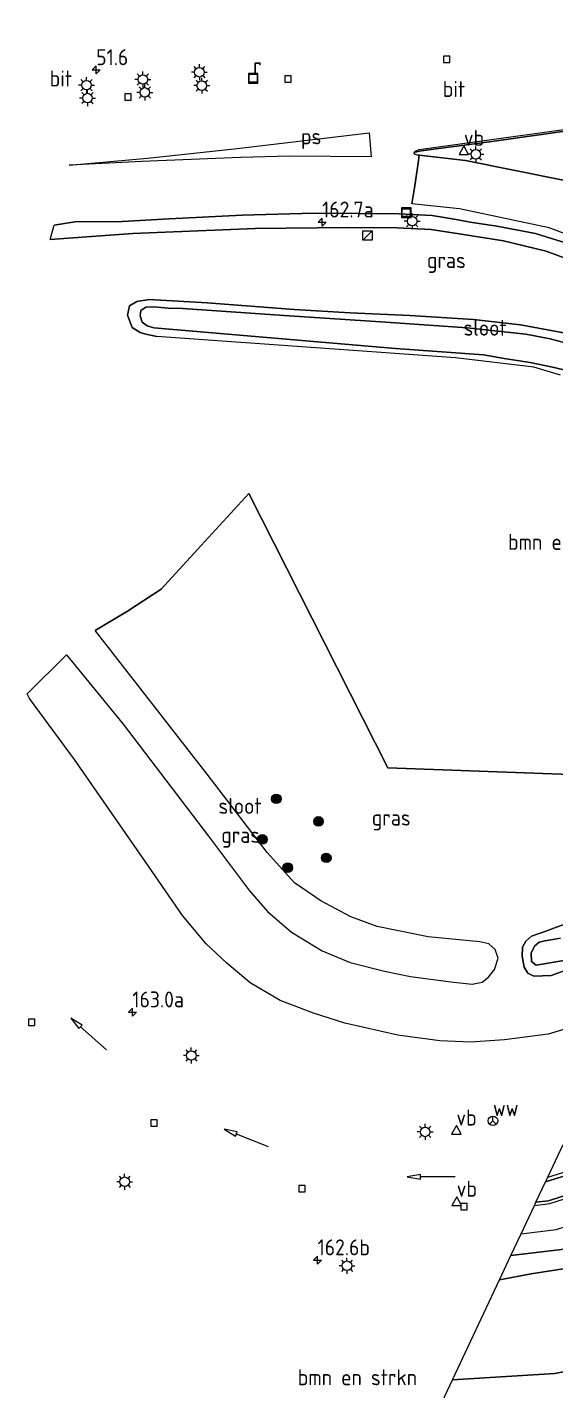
# Model space of a CAD drawing. Extents: x 253736 to 255979, y 477184 to 479215.
# Drawn here: x 253736 to 253819.1, y 477296.5 to 477511 of the extents above; entities that cross this region are included whole.
import ezdxf
from ezdxf.enums import TextEntityAlignment as Align

# ---------------------------------------------------------------- set-up
doc = ezdxf.new("R2010")
doc.units = 0
for name, color, linetype, lineweight in [('as-b1-kilometr', 8, 'Continuous', 18), ('as-bs-kilometr', 8, 'Continuous', 18), ('bp-b5-bomenstruiken', 8, 'Continuous', 18), ('bp-b5-grasland', 8, 'Continuous', 18), ('bp-bs-boom', 8, 'Continuous', 18), ('bw-bs-rona', 8, 'Continuous', 18), ('gw-bs-insteekwatergang', 8, 'Continuous', 18), ('gw-bs-kruinlijn', 8, 'Continuous', 18), ('gw-bs-teenlijn', 8, 'Continuous', 18), ('mk-b5-vlakmark', 8, 'Continuous', 18), ('mk-bs-pijlrd750', 8, 'Continuous', 18), ('mk-bs-streep 0.15', 8, 'Continuous', 18), ('og-b5-water', 8, 'Continuous', 18), ('og-bs-hulpgeometrie', 8, 'Continuous', 18), ('og-bs-inrichtingselement', 8, 'Continuous', 18), ('og-bs-terreinafscheiding', 8, 'Continuous', 18), ('vh-b5-verh_soort', 8, 'Continuous', 18), ('vh-b6-verh_soort', 8, 'Continuous', 18), ('wh-bs-kolk', 8, 'Continuous', 18), ('wh-bs-put', 8, 'Continuous', 18), ('wh-bs-waterlijn', 8, 'Continuous', 18), ('wm-bs-lichtmast', 8, 'Continuous', 18), ('wm-bs-verkeersbord', 8, 'Continuous', 18)]:
    doc.layers.add(name, color=color, linetype=linetype, lineweight=lineweight)
doc.styles.add('rtw_iso', font='isocp.shx')

# ---------------------------------------------------------------- blocks, each defined once
blk = doc.blocks.new('wegwijzer')
for q in [(-0.53, -0.53), (0, 0.75), (0.53, -0.53)]:
    blk.add_line((0, 0), q)
blk.add_circle((0, 0), 0.75)
blk = doc.blocks.new('dtbattr')
at = {"style": 'rtw_iso'}
blk.add_attdef('TAG', (0.59, 0.87), '', height=2.5, dxfattribs=at)
blk = doc.blocks.new('kolk')
blk.add_lwpolyline([(-0.5, -0.5), (0.5, -0.5), (0.5, 0.5), (-0.5, 0.5)], close=True)
blk = doc.blocks.new('put')
for p, q in [((0.75, 0.75), (-0.75, 0.75)), ((-0.75, 0.75), (-0.75, -0.75)), ((0.75, -0.75), (0.75, 0.75)), ((-0.75, -0.75), (0.75, -0.75))]:
    blk.add_line(p, q)
blk.add_lwpolyline([(-0.625, 0.625), (0.625, 0.625), (0.625, -0.625), (-0.625, -0.625)], close=True)
blk = doc.blocks.new('verkeersbord')
for p, q in [((0, 0.75), (-0.75, -0.625)), ((0.75, -0.625), (0, 0.75)), ((-0.75, -0.625), (0.75, -0.625))]:
    blk.add_line(p, q)
blk = doc.blocks.new('dtbattr-r')
at = {"style": 'rtw_iso'}
blk.add_attdef('TAG', text='', height=2.5, dxfattribs=at).set_placement((0, 0), align=Align.MIDDLE_CENTER)
blk = doc.blocks.new('pijl')
for p, q in [((0, 0, 0.1), (5.45, 0, 0.1)), ((7.5, 0, 0.1), (5.45, 0.375, 0.1)), ((5.45, 0.375, 0.1), (5.45, -0.375, 0.1)), ((5.45, -0.375, 0.1), (7.5, 0, 0.1))]:
    blk.add_line(p, q)
blk = doc.blocks.new('boom')
blk.add_hatch(color=256).paths.add_polyline_path([(-0.75, 0, 1), (0.75, 0, 1)])
blk.add_circle((0, 0), 0.75)
blk = doc.blocks.new('kast')
blk.add_line((-0.75, -0.75), (0.75, 0.75))
blk.add_lwpolyline([(-0.75, 0.75), (0.75, 0.75), (0.75, -0.75), (-0.75, -0.75)], close=True)
blk = doc.blocks.new('lantaarnpaal')
for p, q in [((-0.75, 0), (-1.25, 0)), ((-0.88, 0.88), (-0.53, 0.53)), ((0, 0.75), (0, 1.25)), ((0.53, 0.53), (0.88, 0.88)), ((0.75, 0), (1.25, 0)), ((-0.53, -0.53), (-0.88, -0.88)), ((0, -0.75), (0, -1.25)), ((0.53, -0.53), (0.88, -0.88))]:
    blk.add_line(p, q)
blk.add_circle((0, 0), 0.75)
blk = doc.blocks.new('hecto')
for p, q in [((0, 0.625), (-0.625, 0)), ((0, -0.625), (0, 0.625)), ((-0.625, 0), (0.625, 0)), ((0.625, 0), (0, -0.625))]:
    blk.add_line(p, q)

msp = doc.modelspace()

# ---------------------------------------------------------------- linework, layer by layer
at = {"layer": 'bp-b5-bomenstruiken'}
for points in [[(253826.386, 477300.75, 22.762), (253818.917, 477299.238, 22.555), (253802.824, 477298.241, 22.576), (253810.21, 477313.976, 27.907), (253815.215, 477314.915, 27.808), (253820.907, 477315.815, 27.754)], [(253792.197, 477275.601, 22.402), (253802.824, 477298.241, 22.576), (253818.917, 477299.238, 22.555), (253826.386, 477300.75, 22.762)]]:
    msp.add_polyline3d(points, dxfattribs=at)
at = {"layer": 'bp-b5-grasland'}
for points in [[(253820.229, 477486.902, 23.146), (253804.902, 477489.987, 23.039), (253797.607, 477490.842, 23.003), (253797.296, 477490.855, 23.016), (253796.982, 477490.977, 23.014), (253796.772, 477491.252, 23.016), (253797.91, 477491.542, 22.976), (253809.003, 477493.004, 22.956), (253826.443, 477495.466, 23.002)], [(253823.307, 477473.592, 22.423), (253817.565, 477475.732, 22.402), (253810.833, 477477.36, 22.381), (253803.873, 477478.469, 22.375), (253799.459, 477479.144, 22.372), (253794.125, 477479.399, 22.384), (253786.485, 477479.464, 22.378), (253771.836, 477479.31, 22.408), (253752.589, 477478.543, 22.489), (253739.603, 477477.592, 22.598), (253740.24, 477479.819, 22.634), (253743.452, 477480.349, 22.897), (253750.936, 477480.434, 22.861), (253758.309, 477480.812, 22.9), (253769.778, 477481.397, 22.942), (253781.039, 477481.729, 22.981), (253788.273, 477481.663, 22.963), (253794.468, 477481.606, 22.945), (253799.651, 477481.35, 22.936), (253803.717, 477480.663, 22.903), (253805.626, 477480.32, 22.927), (253809.809, 477479.681, 22.936), (253815.869, 477478.519, 22.912), (253820.736, 477477.013, 22.924)], [(253819.815, 477456.253, 22.339), (253815.614, 477457.499, 22.339), (253803.309, 477458.971, 22.345), (253782.103, 477460.507, 22.351), (253756.372, 477462.358, 22.285), (253754.654, 477462.702, 22.282), (253753.765, 477462.949, 22.321), (253752.507, 477463.772, 22.39), (253751.774, 477465.682, 22.387), (253752.072, 477467.171, 22.366), (253753.209, 477467.832, 22.267), (253755.133, 477468.129, 22.186), (253764.283, 477467.631, 22.174), (253777.954, 477466.587, 22.171), (253786.761, 477466.051, 22.204), (253796.107, 477465.658, 22.168), (253806.162, 477465.026, 22.267), (253813.522, 477464.183, 22.348), (253820.578, 477462.857, 22.375)], [(253821.678, 477461.018, 21.469), (253818.2, 477461.97, 21.469), (253814.387, 477462.698, 21.469), (253805.122, 477463.685, 21.469), (253792.335, 477464.566, 21.469), (253777.186, 477465.561, 21.469), (253759.641, 477466.779, 21.469), (253758.668, 477466.726, 21.496), (253755.936, 477466.984, 21.469), (253754.652, 477466.926, 21.469), (253753.838, 477466.444, 21.469), (253753.72, 477465.565, 21.469), (253754.08, 477464.582, 21.469), (253754.82, 477464.007, 21.469), (253755.892, 477463.706, 21.469), (253793.852, 477460.446, 21.469), (253807.716, 477459.449, 21.469), (253810.973, 477458.888, 21.469), (253815.055, 477458.264, 21.469), (253818.565, 477457.498, 21.469), (253821.69, 477456.753, 21.469)], [(253823.618, 477354.368, 22.891), (253817.884, 477352.623, 22.891), (253810.985, 477351.729, 22.909), (253805.673, 477351.343, 22.885), (253800.838, 477351.568, 22.873), (253794.258, 477352.461, 22.873), (253785.935, 477354.335, 22.873), (253780.989, 477355.906, 22.873), (253775.73, 477357.9, 22.876), (253771.033, 477360.707, 22.861), (253767.372, 477363.785, 22.828), (253764.119, 477366.827, 22.795), (253760.41, 477371.268, 22.594), (253755.059, 477379.037, 22.501), (253743.417, 477395.803, 22.438), (253736.352, 477405.388, 22.309), (253736, 477406.129, 22.387), (253742.144, 477412.296, 21.913), (253751.048, 477401.375, 21.961), (253764.498, 477383.744, 22.063), (253770.954, 477375.17, 22.138), (253773.744, 477371.912, 22.177), (253777.506, 477368.663, 22.21), (253782.329, 477365.737, 22.351), (253786.75, 477363.9, 22.354), (253792.169, 477362.529, 22.414), (253796.228, 477361.696, 22.429), (253802.571, 477360.837, 22.501), (253805.917, 477360.502, 22.513), (253807.493, 477360.795, 22.471), (253808.52, 477361.559, 22.354), (253809.417, 477362.793, 22.327), (253810.015, 477364.597, 22.27), (253809.54, 477365.943, 22.285), (253808.534, 477366.803, 22.351), (253807.123, 477367.15, 22.393), (253798.999, 477367.944, 22.39), (253791.018, 477369.561, 22.399), (253786.836, 477371.097, 22.387), (253782.146, 477373.589, 22.327), (253778.005, 477376.432, 22.312), (253773.696, 477381.206, 22.231), (253764.265, 477393.487, 22.21), (253746.708, 477416.068, 22.051), (253746.67, 477416.124, 22.09), (253751.742, 477419.144, 22.144), (253757.03, 477422.613, 22.234), (253762.757, 477428.819, 22.354), (253770.811, 477437.667, 22.411), (253792.653, 477394.498, 22.459), (253844.287, 477392.638, 22.459)], [(253821.024, 477370.115, 22.246), (253817.507, 477368.838, 22.246), (253815.26, 477368.027, 22.246), (253814.38, 477367.226, 22.246), (253813.816, 477366.299, 22.222), (253813.786, 477364.864, 22.21), (253814.093, 477363.138, 22.276), (253814.661, 477362.197, 22.378), (253815.629, 477361.73, 22.42), (253818.34, 477361.856, 22.462), (253824.423, 477364.058, 22.321)], [(253824.423, 477364.058, 22.321), (253818.34, 477361.856, 22.462), (253815.629, 477361.73, 22.42), (253814.661, 477362.197, 22.378), (253814.093, 477363.138, 22.276), (253813.786, 477364.864, 22.21), (253813.816, 477366.299, 22.222), (253814.38, 477367.226, 22.246), (253815.26, 477368.027, 22.246), (253817.507, 477368.838, 22.246), (253821.024, 477370.115, 22.246)], [(253819.8, 477367.743, 21.469), (253817.405, 477367.286, 21.469), (253816.433, 477367.067, 21.469), (253815.706, 477366.477, 21.469), (253815.217, 477365.378, 21.469), (253815.276, 477364.064, 21.469), (253815.982, 477363.463, 21.469), (253820.326, 477364.227, 21.469)], [(253835.159, 477332.006, 27.217), (253817.935, 477326.435, 27.382), (253815.951, 477326.207, 27.403), (253817.442, 477329.385, 27.331), (253832.822, 477334.187, 27.043)], [(253820.907, 477315.815, 27.754), (253815.215, 477314.915, 27.808), (253810.21, 477313.976, 27.907), (253812.018, 477317.83, 27.879), (253819.954, 477318.762, 27.778)]]:
    msp.add_polyline3d(points, dxfattribs=at)
at = {"layer": 'gw-bs-insteekwatergang'}
for points in [[(253820.578, 477462.857, 22.375), (253813.522, 477464.183, 22.348), (253806.162, 477465.026, 22.267), (253796.107, 477465.658, 22.168), (253786.761, 477466.051, 22.204), (253777.954, 477466.587, 22.171), (253764.283, 477467.631, 22.174), (253755.133, 477468.129, 22.186), (253753.209, 477467.832, 22.267), (253752.072, 477467.171, 22.366), (253751.774, 477465.682, 22.387), (253752.507, 477463.772, 22.39), (253753.765, 477462.949, 22.321), (253754.654, 477462.702, 22.282), (253756.372, 477462.358, 22.285)], [(253819.815, 477456.253, 22.339), (253815.614, 477457.499, 22.339), (253803.309, 477458.971, 22.345), (253782.103, 477460.507, 22.351), (253756.372, 477462.358, 22.285)], [(253824.423, 477364.058, 22.321), (253818.34, 477361.856, 22.462), (253815.629, 477361.73, 22.42), (253814.661, 477362.197, 22.378), (253814.093, 477363.138, 22.276), (253813.786, 477364.864, 22.21), (253813.816, 477366.299, 22.222), (253814.38, 477367.226, 22.246), (253815.26, 477368.027, 22.246), (253817.507, 477368.838, 22.246), (253821.024, 477370.115, 22.246)]]:
    msp.add_polyline3d(points, dxfattribs=at)
at = {"layer": 'gw-bs-kruinlijn'}
msp.add_polyline3d([(253820.736, 477477.013, 22.924), (253815.869, 477478.519, 22.912), (253809.809, 477479.681, 22.936), (253805.626, 477480.32, 22.927), (253803.717, 477480.663, 22.903), (253799.651, 477481.35, 22.936), (253794.468, 477481.606, 22.945), (253788.273, 477481.663, 22.963), (253781.039, 477481.729, 22.981), (253769.778, 477481.397, 22.942), (253758.309, 477480.812, 22.9), (253750.936, 477480.434, 22.861), (253743.452, 477480.349, 22.897), (253740.24, 477479.819, 22.634)], dxfattribs=at)
at = {"layer": 'gw-bs-teenlijn'}
for points in [[(253739.603, 477477.592, 22.598), (253752.589, 477478.543, 22.489), (253771.836, 477479.31, 22.408), (253786.485, 477479.464, 22.378), (253794.125, 477479.399, 22.384), (253799.459, 477479.144, 22.372), (253803.873, 477478.469, 22.375), (253810.833, 477477.36, 22.381), (253817.565, 477475.732, 22.402), (253823.307, 477473.592, 22.423)], [(253830.584, 477357.382, 22.855), (253823.618, 477354.368, 22.891), (253817.884, 477352.623, 22.891), (253810.985, 477351.729, 22.909), (253805.673, 477351.343, 22.885), (253800.838, 477351.568, 22.873), (253794.258, 477352.461, 22.873), (253785.935, 477354.335, 22.873), (253780.989, 477355.906, 22.873), (253775.73, 477357.9, 22.876), (253771.033, 477360.707, 22.861), (253767.372, 477363.785, 22.828), (253764.119, 477366.827, 22.795), (253760.41, 477371.268, 22.594), (253755.059, 477379.037, 22.501), (253743.417, 477395.803, 22.438), (253736.352, 477405.388, 22.309), (253736, 477406.129, 22.387)], [(253826.386, 477300.75, 22.762), (253818.917, 477299.238, 22.555), (253802.824, 477298.241, 22.576)]]:
    msp.add_polyline3d(points, dxfattribs=at)
at = {"layer": 'mk-b5-vlakmark'}
msp.add_polyline3d([(253789.726, 477494.349, 22.981), (253790.073, 477490.561, 23.06), (253777.2, 477490.677, 22.996), (253769.51, 477490.495, 22.979), (253754.021, 477489.851, 22.927), (253742.606, 477489.252, 22.877), (253754.895, 477490.383, 22.914), (253768.964, 477491.896, 22.946)], close=True, dxfattribs=at)
at = {"layer": 'mk-bs-streep 0.15'}
for points in [[(253815.714, 477325.702, 27.434), (253818.117, 477325.978, 27.409), (253835.282, 477331.463, 27.259), (253849.61, 477339.556, 27.085), (253863.68, 477351.469, 26.873), (253875.076, 477364.309, 26.622), (253887.23, 477381.545, 26.236), (253897.552, 477399.152, 25.781), (253907.103, 477416.289, 25.313), (253915.647, 477430.9, 24.909), (253924.559, 477445.758, 24.587), (253932.703, 477458.448, 24.315), (253943.425, 477474.051, 24.043), (253957.529, 477490.675, 23.764), (253970.994, 477504.384, 23.593), (253978.449, 477510.339, 23.513)], [(253813.609, 477321.22, 27.704), (253819.116, 477321.88, 27.648), (253836.892, 477327.619, 27.468), (253852.08, 477336.21, 27.3), (253866.485, 477348.582, 27.049), (253878.108, 477361.777, 26.774), (253890.442, 477379.575, 26.328), (253900.687, 477397.345, 25.827), (253910.225, 477414.549, 25.307), (253918.694, 477429.155, 24.874), (253927.559, 477443.896, 24.499), (253935.642, 477456.48, 24.181), (253946.584, 477471.844, 23.908), (253960.355, 477488.245, 23.615), (253973.565, 477501.563, 23.416), (253980.993, 477507.553, 23.335)], [(253817.804, 477330.155, 27.286), (253832.639, 477334.744, 27.019), (253845.256, 477341.47, 26.734), (253855.569, 477349.695, 26.418), (253866.304, 477361.825, 25.96), (253874.061, 477375.298, 25.56), (253879.668, 477393.306, 25.082), (253881.078, 477409.872, 24.679), (253879.561, 477424.089, 24.373), (253875.105, 477438.702, 24.064), (253871.736, 477445.052, 23.943)]]:
    msp.add_polyline3d(points, dxfattribs=at)
at = {"layer": 'og-b5-water'}
for points in [[(253821.69, 477456.753, 21.469), (253818.565, 477457.498, 21.469), (253815.055, 477458.264, 21.469), (253810.973, 477458.888, 21.469), (253807.716, 477459.449, 21.469), (253793.852, 477460.446, 21.469), (253755.892, 477463.706, 21.469), (253754.82, 477464.007, 21.469), (253754.08, 477464.582, 21.469), (253753.72, 477465.565, 21.469), (253753.838, 477466.444, 21.469), (253754.652, 477466.926, 21.469), (253755.936, 477466.984, 21.469), (253758.668, 477466.726, 21.496), (253759.641, 477466.779, 21.469), (253777.186, 477465.561, 21.469), (253792.335, 477464.566, 21.469), (253805.122, 477463.685, 21.469), (253814.387, 477462.698, 21.469), (253818.2, 477461.97, 21.469), (253821.678, 477461.018, 21.469)], [(253820.326, 477364.227, 21.469), (253815.982, 477363.463, 21.469), (253815.276, 477364.064, 21.469), (253815.217, 477365.378, 21.469), (253815.706, 477366.477, 21.469), (253816.433, 477367.067, 21.469), (253817.405, 477367.286, 21.469), (253819.8, 477367.743, 21.469)]]:
    msp.add_polyline3d(points, dxfattribs=at)
at = {"layer": 'og-bs-hulpgeometrie'}
msp.add_polyline3d([(253792.197, 477275.601, 22.402), (253802.824, 477298.241, 22.576), (253810.21, 477313.976, 27.907), (253812.018, 477317.83, 27.879), (253813.609, 477321.22, 27.704), (253815.714, 477325.702, 27.434), (253815.951, 477326.207, 27.403), (253817.442, 477329.385, 27.331), (253817.804, 477330.155, 27.286), (253820.209, 477335.279, 27.019)], dxfattribs=at)
at = {"layer": 'og-bs-terreinafscheiding'}
for points in [[(253977.88, 477510.962, 23.542), (253970.55, 477505.037, 23.617), (253956.836, 477491.192, 23.805), (253942.98, 477474.569, 24.07), (253931.945, 477458.924, 24.363), (253923.868, 477446.245, 24.584), (253914.949, 477431.389, 24.942), (253906.491, 477416.768, 25.312), (253896.87, 477399.593, 25.788), (253886.768, 477381.944, 26.21), (253874.618, 477364.677, 26.593), (253863.309, 477351.838, 26.85), (253849.188, 477339.972, 27.05), (253835.159, 477332.006, 27.217), (253817.935, 477326.435, 27.382), (253815.951, 477326.207, 27.403)], [(253872.022, 477445.662, 23.971), (253868.24, 477452.831, 23.827), (253858.389, 477464.973, 23.62), (253847.647, 477474.141, 23.43), (253835.465, 477481.374, 23.301), (253820.229, 477486.902, 23.146), (253804.902, 477489.987, 23.039), (253797.607, 477490.842, 23.003), (253797.296, 477490.855, 23.016), (253796.982, 477490.977, 23.014), (253796.772, 477491.252, 23.016), (253797.075, 477491.513, 23.043), (253797.574, 477491.724, 23.038), (253808.965, 477493.295, 22.999), (253826.399, 477495.701, 23.07), (253848.262, 477499.223, 23.065), (253865.709, 477502.227, 23.086), (253892.173, 477507.103, 23.155), (253901.733, 477508.958, 23.176)], [(253796.772, 477491.252, 23.016), (253797.91, 477491.542, 22.976), (253809.003, 477493.004, 22.956), (253826.443, 477495.466, 23.002), (253848.279, 477498.937, 23.019), (253865.876, 477501.84, 23.04), (253892.176, 477506.741, 23.121), (253901.555, 477508.579, 23.136)], [(253983.092, 477505.257, 23.176), (253975.683, 477499.259, 23.258), (253962.783, 477486.383, 23.447), (253949.088, 477469.923, 23.758), (253938.488, 477454.969, 24.088), (253930.211, 477442.07, 24.39), (253921.51, 477427.654, 24.788), (253913.212, 477412.947, 25.26), (253903.406, 477395.697, 25.824), (253893.15, 477378.084, 26.382), (253880.013, 477359.05, 26.895), (253868.713, 477346.269, 27.188), (253853.693, 477333.464, 27.436), (253838.247, 477324.704, 27.65), (253819.954, 477318.762, 27.778), (253812.018, 477317.83, 27.879)], [(253797.607, 477490.842, 23.003), (253797.42, 477489.591, 23.03), (253796.84, 477485.712, 22.939), (253796.463, 477483.186, 22.787)], [(253817.442, 477329.385, 27.331), (253832.822, 477334.187, 27.043), (253845.441, 477340.958, 26.766), (253855.956, 477349.263, 26.432), (253866.652, 477361.495, 25.987), (253874.503, 477375.039, 25.584), (253875.686, 477377.701, 25.516), (253875.672, 477377.916, 25.5), (253880.306, 477393.259, 25.075), (253881.779, 477409.749, 24.71), (253880.108, 477424.402, 24.386), (253875.564, 477438.949, 24.106), (253872.022, 477445.662, 23.971)], [(253844.287, 477392.638, 22.459), (253792.653, 477394.498, 22.459), (253770.811, 477437.667, 22.411), (253762.757, 477428.819, 22.354), (253757.03, 477422.613, 22.234), (253751.742, 477419.144, 22.144), (253746.67, 477416.124, 22.09)], [(253810.21, 477313.976, 27.907), (253815.215, 477314.915, 27.808), (253820.907, 477315.815, 27.754)]]:
    msp.add_polyline3d(points, dxfattribs=at)
at = {"layer": 'vh-b5-verh_soort'}
for points in [[(253901.555, 477508.579, 23.136), (253892.176, 477506.741, 23.121), (253865.876, 477501.84, 23.04), (253848.279, 477498.937, 23.019), (253826.443, 477495.466, 23.002), (253809.003, 477493.004, 22.956), (253797.91, 477491.542, 22.976), (253796.772, 477491.252, 23.016), (253797.075, 477491.513, 23.043), (253797.574, 477491.724, 23.038), (253808.965, 477493.295, 22.999), (253826.399, 477495.701, 23.07), (253848.262, 477499.223, 23.065), (253865.709, 477502.227, 23.086), (253892.173, 477507.103, 23.155), (253901.733, 477508.958, 23.176)], [(253872.022, 477445.662, 23.971), (253871.736, 477445.052, 23.943), (253869.485, 477440.256, 23.811), (253867.834, 477436.739, 23.691), (253861.746, 477448.432, 23.441), (253852.847, 477459.249, 23.23), (253843.136, 477467.674, 23.062), (253831.9, 477474.207, 22.907), (253818.031, 477479.396, 22.802), (253803.913, 477482.395, 22.798), (253796.463, 477483.186, 22.787), (253796.84, 477485.712, 22.939), (253797.42, 477489.591, 23.03), (253797.607, 477490.842, 23.003), (253804.902, 477489.987, 23.039), (253820.229, 477486.902, 23.146), (253835.465, 477481.374, 23.301), (253847.647, 477474.141, 23.43), (253858.389, 477464.973, 23.62), (253868.24, 477452.831, 23.827)]]:
    msp.add_polyline3d(points, close=True, dxfattribs=at)
for points in [[(253832.822, 477334.187, 27.043), (253817.442, 477329.385, 27.331), (253817.804, 477330.155, 27.286), (253820.209, 477335.279, 27.019)], [(253819.954, 477318.762, 27.778), (253812.018, 477317.83, 27.879), (253813.609, 477321.22, 27.704), (253815.714, 477325.702, 27.434), (253815.951, 477326.207, 27.403), (253817.935, 477326.435, 27.382), (253835.159, 477332.006, 27.217)]]:
    msp.add_polyline3d(points, dxfattribs=at)
at = {"layer": 'wh-bs-waterlijn'}
for points in [[(253758.668, 477466.726, 21.496), (253755.936, 477466.984, 21.469), (253754.652, 477466.926, 21.469), (253753.838, 477466.444, 21.469), (253753.72, 477465.565, 21.469), (253754.08, 477464.582, 21.469), (253754.82, 477464.007, 21.469), (253755.892, 477463.706, 21.469), (253793.852, 477460.446, 21.469), (253807.716, 477459.449, 21.469), (253810.973, 477458.888, 21.469), (253815.055, 477458.264, 21.469), (253818.565, 477457.498, 21.469), (253821.69, 477456.753, 21.469)], [(253855.325, 477410.091, 21.469), (253855.415, 477411.988, 21.469), (253854.816, 477418.529, 21.469), (253854.387, 477422.774, 21.469), (253852.784, 477429.091, 21.469), (253851.058, 477433.89, 21.469), (253849.371, 477437.496, 21.469), (253846.144, 477442.574, 21.469), (253842.788, 477446.741, 21.469), (253838.972, 477450.773, 21.469), (253835.798, 477453.414, 21.469), (253832.701, 477455.529, 21.469), (253829.713, 477457.627, 21.469), (253824.488, 477459.915, 21.469), (253821.678, 477461.018, 21.469), (253818.2, 477461.97, 21.469), (253814.387, 477462.698, 21.469), (253805.122, 477463.685, 21.469), (253792.335, 477464.566, 21.469), (253777.186, 477465.561, 21.469), (253759.641, 477466.779, 21.469), (253758.668, 477466.726, 21.496)], [(253819.8, 477367.743, 21.469), (253817.405, 477367.286, 21.469), (253816.433, 477367.067, 21.469), (253815.706, 477366.477, 21.469), (253815.217, 477365.378, 21.469), (253815.276, 477364.064, 21.469), (253815.982, 477363.463, 21.469), (253820.326, 477364.227, 21.469)]]:
    msp.add_polyline3d(points, dxfattribs=at)

# ---------------------------------------------------------------- block references
at = {"layer": 'as-b1-kilometr'}
ref = msp.add_blockref('dtbattr', (253746.829, 477504.248, 29.648), dxfattribs=at)
ref.add_attrib('TAG', '51.6', dxfattribs={"layer": '0', "height": 2.5, "style": 'rtw_iso'}).set_placement((253746.829, 477504.248, 29.648), align=Align.BOTTOM_LEFT)
msp.add_blockref('hecto', (253746.829, 477504.248, 29.648), dxfattribs=at)
at = {"layer": 'as-bs-kilometr'}
ref = msp.add_blockref('dtbattr', (253782.338, 477480.3, 22.599), dxfattribs=at)
ref.add_attrib('TAG', '162.7a', dxfattribs={"layer": '0', "height": 2.5, "style": 'rtw_iso'}).set_placement((253782.338, 477480.3, 22.599), align=Align.BOTTOM_LEFT)
for p in [(253782.338, 477480.3, 22.599), (253752.518, 477356.08, 28.127), (253781.63, 477317.096, 28.112)]:
    msp.add_blockref('hecto', p, dxfattribs=at)
ref = msp.add_blockref('dtbattr', (253752.518, 477356.08, 28.127), dxfattribs=at)
ref.add_attrib('TAG', '163.0a', dxfattribs={"layer": '0', "height": 2.5, "style": 'rtw_iso'}).set_placement((253752.518, 477356.08, 28.127), align=Align.BOTTOM_LEFT)
ref = msp.add_blockref('dtbattr', (253781.63, 477317.096, 28.112), dxfattribs=at)
ref.add_attrib('TAG', '162.6b', dxfattribs={"layer": '0', "height": 2.5, "style": 'rtw_iso'}).set_placement((253781.63, 477317.096, 28.112), align=Align.BOTTOM_LEFT)
at = {"layer": 'bp-b5-bomenstruiken'}
ref = msp.add_blockref('dtbattr-r', (253811.570312, 477428.03125, 22.340895), dxfattribs=at)
ref.add_attrib('TAG', 'bmn en strkn', dxfattribs={"layer": '0', "height": 2.5, "style": 'rtw_iso'}).set_placement((253811.570312, 477428.03125, 22.340895), align=Align.BOTTOM_LEFT)
ref = msp.add_blockref('dtbattr-r', (253778.515625, 477296.65625, 22.499333), dxfattribs=at)
ref.add_attrib('TAG', 'bmn en strkn', dxfattribs={"layer": '0', "height": 2.5, "style": 'rtw_iso'}).set_placement((253778.515625, 477296.65625, 22.499333), align=Align.BOTTOM_LEFT)
at = {"layer": 'bp-b5-grasland'}
ref = msp.add_blockref('dtbattr-r', (253798.8125, 477472.34375, 22.46761), dxfattribs=at)
ref.add_attrib('TAG', 'gras', dxfattribs={"layer": '0', "height": 2.5, "style": 'rtw_iso'}).set_placement((253798.8125, 477472.34375, 22.46761), align=Align.BOTTOM_LEFT)
ref = msp.add_blockref('dtbattr-r', (253790.140625, 477384.671875, 22.411178), dxfattribs=at)
ref.add_attrib('TAG', 'gras', dxfattribs={"layer": '0', "height": 2.5, "style": 'rtw_iso'}).set_placement((253790.140625, 477384.671875, 22.411178), align=Align.BOTTOM_LEFT)
ref = msp.add_blockref('dtbattr-r', (253766.484375, 477381.953125, 21.858111), dxfattribs=at)
ref.add_attrib('TAG', 'gras', dxfattribs={"layer": '0', "height": 2.5, "style": 'rtw_iso'}).set_placement((253766.484375, 477381.953125, 21.858111), align=Align.BOTTOM_LEFT)
at = {"layer": 'bp-bs-boom'}
for p in [(253775.152, 477389.637, 22.309), (253781.773, 477386.083, 22.267), (253772.944, 477383.253, 22.162), (253782.995, 477380.354, 22.234), (253776.934, 477378.798, 22.309)]:
    msp.add_blockref('boom', p, dxfattribs=at)
at = {"layer": 'bw-bs-rona'}
ref = msp.add_blockref('dtbattr', (253809.194, 477338.999, 26.944), dxfattribs=at)
ref.add_attrib('TAG', 'ww', dxfattribs={"layer": '0', "height": 2.5, "style": 'rtw_iso'}).set_placement((253809.194, 477338.999, 26.944), align=Align.BOTTOM_LEFT)
msp.add_blockref('wegwijzer', (253809.194, 477338.999, 26.944), dxfattribs=at)
at = {"layer": 'mk-b5-vlakmark'}
ref = msp.add_blockref('dtbattr-r', (253779.015625, 477491.8125, 22.962333), dxfattribs=at)
ref.add_attrib('TAG', 'ps', dxfattribs={"layer": '0', "height": 2.5, "style": 'rtw_iso'}).set_placement((253779.015625, 477491.8125, 22.962333), align=Align.BOTTOM_LEFT)
at = {"layer": 'mk-bs-pijlrd750'}
for p, rotation in [((253748.462, 477350.182, 28.175), 138.7), ((253773.927, 477334.902, 27.863), 158.3), ((253803.235, 477330.201, 27.45), 180.3000000000001)]:
    msp.add_blockref('pijl', p, dxfattribs=dict(at, rotation=rotation))
at = {"layer": 'og-b5-water'}
ref = msp.add_blockref('dtbattr-r', (253804.5625, 477461.703125, 21.469701), dxfattribs=at)
ref.add_attrib('TAG', 'sloot', dxfattribs={"layer": '0', "height": 2.5, "style": 'rtw_iso'}).set_placement((253804.5625, 477461.703125, 21.469701), align=Align.BOTTOM_LEFT)
ref = msp.add_blockref('dtbattr-r', (253766.046875, 477386.515625, 21.483175), dxfattribs=at)
ref.add_attrib('TAG', 'sloot', dxfattribs={"layer": '0', "height": 2.5, "style": 'rtw_iso'}).set_placement((253766.046875, 477386.515625, 21.483175), align=Align.BOTTOM_LEFT)
at = {"layer": 'og-bs-inrichtingselement'}
for name, p in [('put', (253795.565, 477481.81, 22.789)), ('kast', (253789.484, 477478.207, 22.399))]:
    msp.add_blockref(name, p, dxfattribs=at)
at = {"layer": 'vh-b5-verh_soort'}
ref = msp.add_blockref('dtbattr-r', (253801.3125, 477499.25, 22.772954), dxfattribs=at)
ref.add_attrib('TAG', 'bit', dxfattribs={"layer": '0', "height": 2.5, "style": 'rtw_iso'}).set_placement((253801.3125, 477499.25, 22.772954), align=Align.BOTTOM_LEFT)
at = {"layer": 'vh-b6-verh_soort'}
ref = msp.add_blockref('dtbattr-r', (253739.53125, 477500.90625, 28.983667), dxfattribs=at)
ref.add_attrib('TAG', 'bit', dxfattribs={"layer": '0', "height": 2.5, "style": 'rtw_iso'}).set_placement((253739.53125, 477500.90625, 28.983667), align=Align.BOTTOM_LEFT)
at = {"layer": 'wh-bs-kolk'}
for p in [(253801.938, 477505.94, 22.653), (253776.999, 477502.805, 22.594), (253751.813, 477500.011, 22.524), (253736.67, 477354.5, 28.343), (253755.9, 477338.634, 28.007), (253779.16, 477328.321, 27.737), (253804.64, 477325.501, 27.431)]:
    msp.add_blockref('kolk', p, dxfattribs=at)
at = {"layer": 'wh-bs-put'}
ref = msp.add_blockref('dtbattr', (253771.496, 477502.943, 22.577), dxfattribs=at)
ref.add_attrib('TAG', 'r', dxfattribs={"layer": '0', "height": 2.5, "style": 'rtw_iso'}).set_placement((253771.496, 477502.943, 22.577), align=Align.BOTTOM_LEFT)
msp.add_blockref('put', (253771.496, 477502.943, 22.577), dxfattribs=at)
at = {"layer": 'wm-bs-lichtmast'}
for p in [(253754.173, 477502.75, 27.054), (253763.045, 477503.891, 27.041), (253745.306, 477501.864, 26.937), (253754.467, 477500.715, 25.246), (253763.424, 477501.78, 25.254), (253745.469, 477499.829, 25.285), (253806.499, 477490.983, 22.998), (253796.511, 477480.469, 22.55), (253761.782, 477349.258, 27.616), (253798.531, 477337.247, 27.127), (253751.306, 477329.41, 28.337), (253786.249, 477316.2, 28.12)]:
    msp.add_blockref('lantaarnpaal', p, dxfattribs=at)
at = {"layer": 'wm-bs-verkeersbord'}
ref = msp.add_blockref('dtbattr', (253804.619, 477491.561, 23.059), dxfattribs=at)
ref.add_attrib('TAG', 'vb', dxfattribs={"layer": '0', "height": 2.5, "style": 'rtw_iso'}).set_placement((253804.619, 477491.561, 23.059), align=Align.BOTTOM_LEFT)
for p in [(253804.619, 477491.561, 23.059), (253803.441, 477337.494, 27.082), (253803.497, 477326.308, 27.673)]:
    msp.add_blockref('verkeersbord', p, dxfattribs=at)
ref = msp.add_blockref('dtbattr', (253803.441, 477337.494, 27.082), dxfattribs=at)
ref.add_attrib('TAG', 'vb', dxfattribs={"layer": '0', "height": 2.5, "style": 'rtw_iso'}).set_placement((253803.441, 477337.494, 27.082), align=Align.BOTTOM_LEFT)
ref = msp.add_blockref('dtbattr', (253803.497, 477326.308, 27.673), dxfattribs=at)
ref.add_attrib('TAG', 'vb', dxfattribs={"layer": '0', "height": 2.5, "style": 'rtw_iso'}).set_placement((253803.497, 477326.308, 27.673), align=Align.BOTTOM_LEFT)

doc.saveas('drawing.dxf')
